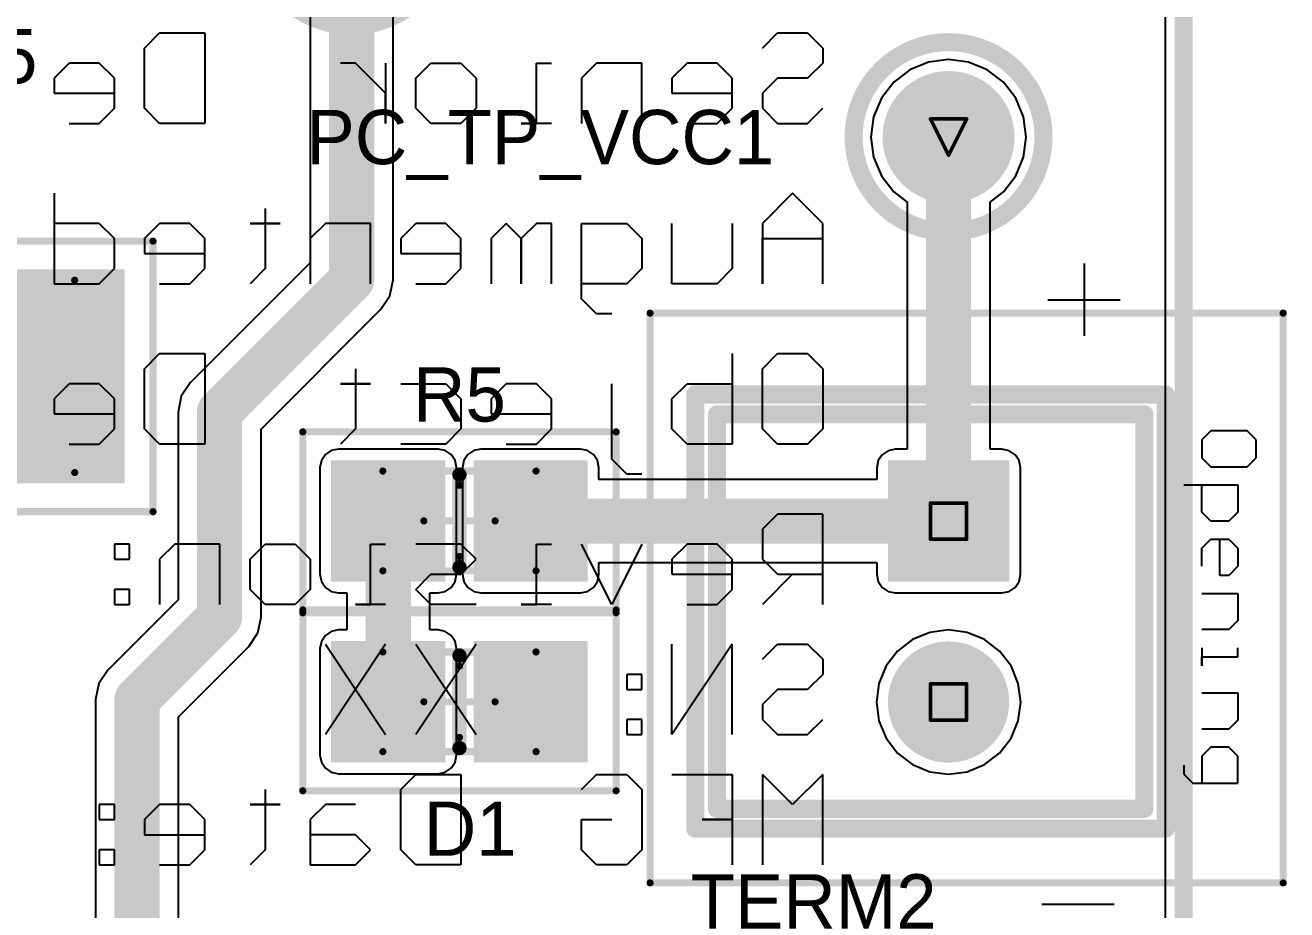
# Model space of a CAD drawing. Header units: millimetres. Extents: x 8 to 18.6, y 5.8 to 11.6.
# Drawn here: x 9.29 to 9.987, y 7.38 to 7.869 of the extents above; entities that cross this region are included whole.
import ezdxf

# ---------------------------------------------------------------- set-up
doc = ezdxf.new("R2010")
doc.units = ezdxf.units.MM
doc.header["$MEASUREMENT"] = 0
for name, color, linetype in [('BottomLayer', 5, 'Continuous'), ('BottomOverlay', 54, 'Continuous'), ('BottomSolder', 6, 'Continuous'), ('DrillDrawing', 1, 'Continuous'), ('Mechanical1', 6, 'Continuous'), ('Mechanical13', 56, 'Continuous'), ('Mechanical15', 56, 'Continuous'), ('Mechanical2', 216, 'Continuous'), ('Mechanical3', 76, 'Continuous'), ('Mechanical4', 56, 'Continuous'), ('MultiLayer', 9, 'Continuous'), ('PadHoleLayer', 156, 'Continuous'), ('TopLayer', 1, 'Continuous'), ('TopOverlay', 2, 'Continuous'), ('TopPaste', 8, 'Continuous'), ('TopSolder', 216, 'Continuous')]:
    doc.layers.add(name, color=color, linetype=linetype)

# ---------------------------------------------------------------- blocks, each defined once
blk = doc.blocks.new('PC_T____P_____VCC_30')
at = {"layer": 'BottomLayer', "const_width": 0.0325}
blk.add_lwpolyline([(-0.01625, 0, 1), (0.01625, 0, 1)], format="xyb", close=True, dxfattribs=at)
at = {"layer": 'BottomSolder', "const_width": 0.0365}
blk.add_lwpolyline([(-0.01825, 0, 1), (0.01825, 0, 1)], format="xyb", close=True, dxfattribs=at)
at = {"layer": 'MultiLayer', "const_width": 0.0325}
blk.add_lwpolyline([(-0.01625, 0, 1), (0.01625, 0, 1)], format="xyb", close=True, dxfattribs=at)
at = {"layer": 'PadHoleLayer', "const_width": 0.02}
blk.add_lwpolyline([(-0.01, 0, 1), (0.01, 0, 1)], format="xyb", close=True, dxfattribs=at)
at = {"layer": 'TopLayer', "const_width": 0.0325}
blk.add_lwpolyline([(-0.01625, 0, 1), (0.01625, 0, 1)], format="xyb", close=True, dxfattribs=at)
at = {"layer": 'TopOverlay'}
for points, const_width in [([(0.0525, 0, 1), (-0.0525, 0, 1)], 0.01), ([(-0.055, 0, 1), (-0.05, 0, 1)], 0.005), ([(0.05, 0, 1), (0.055, 0, 1)], 0.005)]:
    blk.add_lwpolyline(points, format="xyb", close=True, dxfattribs=dict(at, const_width=const_width))
at = {"layer": 'TopSolder', "const_width": 0.0365}
blk.add_lwpolyline([(-0.01825, 0, 1), (0.01825, 0, 1)], format="xyb", close=True, dxfattribs=at)
blk = doc.blocks.new('C1210_M_33')
at = {"layer": 'Mechanical13', "const_width": 0.00394}
for points in [[(0.06693, 0.05315), (-0.06693, 0.05315)], [(-0.06693, 0.05315), (-0.06693, -0.05315)], [(0.06693, 0.05315), (0.06693, -0.05315)], [(0.06693, -0.05315), (-0.06693, -0.05315)]]:
    blk.add_lwpolyline(points, dxfattribs=at)
at = {"layer": 'Mechanical13', "const_width": 0.00197}
for points in [[(-0.06791, 0.05315, 1), (-0.06594, 0.05315, 1)], [(-0.06791, 0.05315, 1), (-0.06594, 0.05315, 1)], [(0.06595, 0.05315, 1), (0.06791, 0.05315, 1)], [(0.06595, 0.05315, 1), (0.06791, 0.05315, 1)], [(-0.06791, -0.05315, 1), (-0.06594, -0.05315, 1)], [(-0.06791, -0.05315, 1), (-0.06594, -0.05315, 1)], [(0.06595, -0.05315, 1), (0.06791, -0.05315, 1)], [(0.06595, -0.05315, 1), (0.06791, -0.05315, 1)]]:
    blk.add_lwpolyline(points, format="xyb", close=True, dxfattribs=at)
at = {"layer": 'Mechanical15', "const_width": 0.00394}
for points in [[(0.11024, 0.0748), (-0.11024, 0.0748)], [(-0.11024, 0.0748), (-0.11024, -0.0748)], [(0.11024, 0.0748), (0.11024, -0.0748)], [(0, 0.01969), (0, -0.01969)], [(0.01969, 0), (-0.01969, 0)], [(0.11024, -0.0748), (-0.11024, -0.0748)]]:
    blk.add_lwpolyline(points, dxfattribs=at)
at = {"layer": 'Mechanical15', "const_width": 0.00197}
for points in [[(-0.11122, 0.0748, 1), (-0.10925, 0.0748, 1)], [(-0.11122, 0.0748, 1), (-0.10925, 0.0748, 1)], [(0.10925, 0.0748, 1), (0.11122, 0.0748, 1)], [(0.10925, 0.0748, 1), (0.11122, 0.0748, 1)], [(-0.00098, 0.01969, 1), (0.00098, 0.01969, 1)], [(-0.02067, 0, 1), (-0.0187, 0, 1)], [(0.0187, 0, 1), (0.02067, 0, 1)], [(-0.00098, -0.01969, 1), (0.00098, -0.01969, 1)], [(-0.11122, -0.0748, 1), (-0.10925, -0.0748, 1)], [(-0.11122, -0.0748, 1), (-0.10925, -0.0748, 1)], [(0.10925, -0.0748, 1), (0.11122, -0.0748, 1)], [(0.10925, -0.0748, 1), (0.11122, -0.0748, 1)]]:
    blk.add_lwpolyline(points, format="xyb", close=True, dxfattribs=at)
at = {"layer": 'TopLayer'}
for points in [[(-0.0315, -0.05512), (-0.0315, 0.05512), (-0.09055, -0.05512), (-0.09055, 0.05512)], [(0.09055, -0.05512), (0.09055, 0.05512), (0.0315, -0.05512), (0.0315, 0.05512)]]:
    blk.add_solid(points, dxfattribs=at)
at = {"layer": 'TopOverlay', "const_width": 0.00787}
for points in [[(0.01575, 0.05118), (-0.01575, 0.05118)], [(0.01575, -0.05118), (-0.01575, -0.05118)]]:
    blk.add_lwpolyline(points, dxfattribs=at)
at = {"layer": 'TopOverlay', "const_width": 0.00394}
for points in [[(-0.01772, 0.05118, 1), (-0.01378, 0.05118, 1)], [(0.01378, 0.05118, 1), (0.01772, 0.05118, 1)], [(-0.01772, -0.05118, 1), (-0.01378, -0.05118, 1)], [(0.01378, -0.05118, 1), (0.01772, -0.05118, 1)]]:
    blk.add_lwpolyline(points, format="xyb", close=True, dxfattribs=at)
at = {"layer": 'TopPaste'}
for points in [[(-0.0315, -0.05512), (-0.0315, 0.05512), (-0.09055, -0.05512), (-0.09055, 0.05512)], [(0.09055, -0.05512), (0.09055, 0.05512), (0.0315, -0.05512), (0.0315, 0.05512)]]:
    blk.add_solid(points, dxfattribs=at)
at = {"layer": 'TopSolder'}
for points in [[(-0.0275, -0.05912), (-0.0275, 0.05912), (-0.09455, -0.05912), (-0.09455, 0.05912)], [(0.09455, -0.05912), (0.09455, 0.05912), (0.0275, -0.05912), (0.0275, 0.05912)]]:
    blk.add_solid(points, dxfattribs=at)
blk = doc.blocks.new('6_0805_M_36')
at = {"layer": 'Mechanical13', "const_width": 0.00394}
for points in [[(-0.04232, -0.02756), (-0.04232, 0.02756)], [(-0.04232, 0.02756), (0.04232, 0.02756)], [(0.04232, -0.02756), (0.04232, 0.02756)], [(-0.04232, -0.02756), (0.04232, -0.02756)]]:
    blk.add_lwpolyline(points, dxfattribs=at)
at = {"layer": 'Mechanical13', "const_width": 0.00197}
for points in [[(-0.04331, 0.02756, 1), (-0.04134, 0.02756, 1)], [(-0.04331, 0.02756, 1), (-0.04134, 0.02756, 1)], [(0.04134, 0.02756, 1), (0.04331, 0.02756, 1)], [(0.04134, 0.02756, 1), (0.04331, 0.02756, 1)], [(-0.04331, -0.02756, 1), (-0.04134, -0.02756, 1)], [(-0.04331, -0.02756, 1), (-0.04134, -0.02756, 1)], [(0.04134, -0.02756, 1), (0.04331, -0.02756, 1)], [(0.04134, -0.02756, 1), (0.04331, -0.02756, 1)]]:
    blk.add_lwpolyline(points, format="xyb", close=True, dxfattribs=at)
at = {"layer": 'Mechanical15', "const_width": 0.00394}
for points in [[(-0.08661, -0.04921), (-0.08661, 0.04921)], [(-0.08661, 0.04921), (0.08661, 0.04921)], [(0.08661, -0.04921), (0.08661, 0.04921)], [(0, -0.01969), (0, 0.01969)], [(-0.01969, 0), (0.01969, 0)], [(-0.08661, -0.04921), (0.08661, -0.04921)]]:
    blk.add_lwpolyline(points, dxfattribs=at)
at = {"layer": 'Mechanical15', "const_width": 0.00197}
for points in [[(-0.0876, 0.04921, 1), (-0.08563, 0.04921, 1)], [(-0.0876, 0.04921, 1), (-0.08563, 0.04921, 1)], [(0.08563, 0.04921, 1), (0.0876, 0.04921, 1)], [(0.08563, 0.04921, 1), (0.0876, 0.04921, 1)], [(-0.00098, 0.01969, 1), (0.00098, 0.01969, 1)], [(-0.02067, 0, 1), (-0.0187, 0, 1)], [(0.0187, 0, 1), (0.02067, 0, 1)], [(-0.00098, -0.01969, 1), (0.00098, -0.01969, 1)], [(-0.0876, -0.04921, 1), (-0.08563, -0.04921, 1)], [(-0.0876, -0.04921, 1), (-0.08563, -0.04921, 1)], [(0.08563, -0.04921, 1), (0.0876, -0.04921, 1)], [(0.08563, -0.04921, 1), (0.0876, -0.04921, 1)]]:
    blk.add_lwpolyline(points, format="xyb", close=True, dxfattribs=at)
at = {"layer": 'TopLayer'}
for points in [[(-0.01181, -0.02953), (-0.01181, 0.02953), (-0.06693, -0.02953), (-0.06693, 0.02953)], [(0.06693, -0.02953), (0.06693, 0.02953), (0.01181, -0.02953), (0.01181, 0.02953)]]:
    blk.add_solid(points, dxfattribs=at)
at = {"layer": 'TopOverlay', "const_width": 0.00787}
blk.add_lwpolyline([(0, -0.02559), (0, 0.02559)], dxfattribs=at)
at = {"layer": 'TopOverlay', "const_width": 0.00394}
for points in [[(-0.00197, 0.02559, 1), (0.00197, 0.02559, 1)], [(-0.00197, -0.02559, 1), (0.00197, -0.02559, 1)]]:
    blk.add_lwpolyline(points, format="xyb", close=True, dxfattribs=at)
at = {"layer": 'TopPaste'}
for points in [[(-0.01181, -0.02953), (-0.01181, 0.02953), (-0.06693, -0.02953), (-0.06693, 0.02953)], [(0.06693, -0.02953), (0.06693, 0.02953), (0.01181, -0.02953), (0.01181, 0.02953)]]:
    blk.add_solid(points, dxfattribs=at)
at = {"layer": 'TopSolder'}
for points in [[(-0.00781, -0.03353), (-0.00781, 0.03353), (-0.07093, -0.03353), (-0.07093, 0.03353)], [(0.07093, -0.03353), (0.07093, 0.03353), (0.00781, -0.03353), (0.00781, 0.03353)]]:
    blk.add_solid(points, dxfattribs=at)
blk = doc.blocks.new('6_0805_M_48')
at = {"layer": 'Mechanical13', "const_width": 0.00394}
for points in [[(-0.04232, -0.02756), (-0.04232, 0.02756)], [(-0.04232, 0.02756), (0.04232, 0.02756)], [(0.04232, -0.02756), (0.04232, 0.02756)], [(-0.04232, -0.02756), (0.04232, -0.02756)]]:
    blk.add_lwpolyline(points, dxfattribs=at)
at = {"layer": 'Mechanical13', "const_width": 0.00197}
for points in [[(-0.04331, 0.02756, 1), (-0.04134, 0.02756, 1)], [(-0.04331, 0.02756, 1), (-0.04134, 0.02756, 1)], [(0.04134, 0.02756, 1), (0.04331, 0.02756, 1)], [(0.04134, 0.02756, 1), (0.04331, 0.02756, 1)], [(-0.04331, -0.02756, 1), (-0.04134, -0.02756, 1)], [(-0.04331, -0.02756, 1), (-0.04134, -0.02756, 1)], [(0.04134, -0.02756, 1), (0.04331, -0.02756, 1)], [(0.04134, -0.02756, 1), (0.04331, -0.02756, 1)]]:
    blk.add_lwpolyline(points, format="xyb", close=True, dxfattribs=at)
at = {"layer": 'Mechanical15', "const_width": 0.00394}
for points in [[(-0.08661, -0.04921), (-0.08661, 0.04921)], [(-0.08661, 0.04921), (0.08661, 0.04921)], [(0.08661, -0.04921), (0.08661, 0.04921)], [(0, -0.01969), (0, 0.01969)], [(-0.01969, 0), (0.01969, 0)], [(-0.08661, -0.04921), (0.08661, -0.04921)]]:
    blk.add_lwpolyline(points, dxfattribs=at)
at = {"layer": 'Mechanical15', "const_width": 0.00197}
for points in [[(-0.0876, 0.04921, 1), (-0.08563, 0.04921, 1)], [(-0.0876, 0.04921, 1), (-0.08563, 0.04921, 1)], [(0.08563, 0.04921, 1), (0.0876, 0.04921, 1)], [(0.08563, 0.04921, 1), (0.0876, 0.04921, 1)], [(-0.00098, 0.01969, 1), (0.00098, 0.01969, 1)], [(-0.02067, 0, 1), (-0.0187, 0, 1)], [(0.0187, 0, 1), (0.02067, 0, 1)], [(-0.00098, -0.01969, 1), (0.00098, -0.01969, 1)], [(-0.0876, -0.04921, 1), (-0.08563, -0.04921, 1)], [(-0.0876, -0.04921, 1), (-0.08563, -0.04921, 1)], [(0.08563, -0.04921, 1), (0.0876, -0.04921, 1)], [(0.08563, -0.04921, 1), (0.0876, -0.04921, 1)]]:
    blk.add_lwpolyline(points, format="xyb", close=True, dxfattribs=at)
at = {"layer": 'TopLayer'}
for points in [[(-0.01181, -0.02953), (-0.01181, 0.02953), (-0.06693, -0.02953), (-0.06693, 0.02953)], [(0.06693, -0.02953), (0.06693, 0.02953), (0.01181, -0.02953), (0.01181, 0.02953)]]:
    blk.add_solid(points, dxfattribs=at)
at = {"layer": 'TopOverlay', "const_width": 0.00787}
blk.add_lwpolyline([(0, -0.02559), (0, 0.02559)], dxfattribs=at)
at = {"layer": 'TopOverlay', "const_width": 0.00394}
for points in [[(-0.00197, 0.02559, 1), (0.00197, 0.02559, 1)], [(-0.00197, -0.02559, 1), (0.00197, -0.02559, 1)]]:
    blk.add_lwpolyline(points, format="xyb", close=True, dxfattribs=at)
at = {"layer": 'TopPaste'}
for points in [[(-0.01181, -0.02953), (-0.01181, 0.02953), (-0.06693, -0.02953), (-0.06693, 0.02953)], [(0.06693, -0.02953), (0.06693, 0.02953), (0.01181, -0.02953), (0.01181, 0.02953)]]:
    blk.add_solid(points, dxfattribs=at)
at = {"layer": 'TopSolder'}
for points in [[(-0.00781, -0.03353), (-0.00781, 0.03353), (-0.07093, -0.03353), (-0.07093, 0.03353)], [(0.07093, -0.03353), (0.07093, 0.03353), (0.00781, -0.03353), (0.00781, 0.03353)]]:
    blk.add_solid(points, dxfattribs=at)
blk = doc.blocks.new('282834_2_50')
at = {"layer": 'BottomLayer', "const_width": 0.02953}
blk.add_lwpolyline([(0.08524, 0, 1), (0.11476, 0, 1)], format="xyb", close=True, dxfattribs=at)
at = {"layer": 'BottomLayer'}
blk.add_solid([(-0.02953, -0.02953), (0.02953, -0.02953), (-0.02953, 0.02953), (0.02953, 0.02953)], dxfattribs=at)
at = {"layer": 'BottomSolder', "const_width": 0.03353}
blk.add_lwpolyline([(0.08324, 0, 1), (0.11676, 0, 1)], format="xyb", close=True, dxfattribs=at)
at = {"layer": 'BottomSolder'}
blk.add_solid([(-0.03353, -0.03353), (0.03353, -0.03353), (-0.03353, 0.03353), (0.03353, 0.03353)], dxfattribs=at)
at = {"layer": 'Mechanical1', "const_width": 0.01}
for points in [[(-0.05906, -0.12795), (-0.05906, 0.10827)], [(0.15906, 0.10827), (-0.05906, 0.10827)], [(0.15906, -0.12795), (0.15906, 0.10827)], [(0.15906, -0.12795), (-0.05906, -0.12795)]]:
    blk.add_lwpolyline(points, dxfattribs=at)
at = {"layer": 'Mechanical1', "const_width": 0.005}
for points in [[(-0.06156, 0.10827, 1), (-0.05656, 0.10827, 1)], [(-0.06156, 0.10827, 1), (-0.05656, 0.10827, 1)], [(0.15656, 0.10827, 1), (0.16156, 0.10827, 1)], [(0.15656, 0.10827, 1), (0.16156, 0.10827, 1)], [(-0.06156, -0.12795, 1), (-0.05656, -0.12795, 1)], [(-0.06156, -0.12795, 1), (-0.05656, -0.12795, 1)], [(0.15656, -0.12795, 1), (0.16156, -0.12795, 1)], [(0.15656, -0.12795, 1), (0.16156, -0.12795, 1)]]:
    blk.add_lwpolyline(points, format="xyb", close=True, dxfattribs=at)
at = {"layer": 'Mechanical2'}
for p, q in [((-0.045, 0.16999), (-0.05, 0.16499)), ((-0.035, 0.16999), (-0.045, 0.16999)), ((-0.03001, 0.16499), (-0.035, 0.16999)), ((-0.05, 0.16499), (-0.05, 0.145)), ((-0.03001, 0.145), (-0.03001, 0.16499)), ((-0.02001, 0.13), (-0.02001, 0.15999)), ((-0.02001, 0.15999), (-0.00501, 0.15999)), ((-0.00501, 0.15999), (-0.00002, 0.155)), ((-0.00002, 0.155), (-0.00002, 0.145)), ((0.00998, 0.155), (0.01498, 0.15999)), ((0.00998, 0.145), (0.00998, 0.155)), ((0.01498, 0.15999), (0.02498, 0.15999)), ((0.02498, 0.15999), (0.02997, 0.155)), ((0.02997, 0.155), (0.02997, 0.15)), ((0.03997, 0.14), (0.03997, 0.15999)), ((0.03997, 0.15999), (0.05497, 0.15999)), ((0.05497, 0.15999), (0.05996, 0.155)), ((0.05996, 0.155), (0.05996, 0.14)), ((0.07496, 0.15999), (0.06996, 0.15999)), ((0.07496, 0.14), (0.07496, 0.15999)), ((0.09495, 0.14), (0.09495, 0.15999)), ((0.09495, 0.15999), (0.10995, 0.15999)), ((0.10995, 0.15999), (0.11495, 0.155)), ((0.11495, 0.155), (0.11495, 0.14)), ((0.12994, 0.15999), (0.12494, 0.155)), ((0.12494, 0.155), (0.12494, 0.145)), ((0.14494, 0.15999), (0.12994, 0.15999)), ((0.14494, 0.135), (0.14494, 0.15999)), ((0.02997, 0.15), (0.00998, 0.15)), ((-0.05, 0.145), (-0.045, 0.14)), ((-0.045, 0.14), (-0.035, 0.14)), ((-0.035, 0.14), (-0.03001, 0.145)), ((-0.00501, 0.14), (-0.02001, 0.14)), ((-0.00002, 0.145), (-0.00501, 0.14)), ((0.01498, 0.14), (0.00998, 0.145)), ((0.02498, 0.14), (0.01498, 0.14)), ((0.06996, 0.14), (0.07996, 0.14)), ((0.07996, 0.14), (0.07496, 0.14)), ((0.12494, 0.145), (0.12994, 0.14)), ((0.12994, 0.14), (0.14494, 0.14)), ((0.13994, 0.13), (0.14494, 0.135)), ((0.13494, 0.13), (0.13994, 0.13))]:
    blk.add_line(p, q, dxfattribs=at)
at = {"layer": 'Mechanical3', "const_width": 0.00394}
for points in [[(0.2, 0.185), (-0.115, 0.185)], [(-0.115, -0.165), (-0.115, 0.185)], [(0.2, -0.165), (0.2, 0.185)], [(0.2, -0.165), (-0.115, -0.165)]]:
    blk.add_lwpolyline(points, dxfattribs=at)
at = {"layer": 'Mechanical3', "const_width": 0.00197}
for points in [[(-0.11598, 0.185, 1), (-0.11402, 0.185, 1)], [(-0.11598, 0.185, 1), (-0.11402, 0.185, 1)], [(0.19902, 0.185, 1), (0.20098, 0.185, 1)], [(0.19902, 0.185, 1), (0.20098, 0.185, 1)], [(-0.11598, -0.165, 1), (-0.11402, -0.165, 1)], [(-0.11598, -0.165, 1), (-0.11402, -0.165, 1)], [(0.19902, -0.165, 1), (0.20098, -0.165, 1)], [(0.19902, -0.165, 1), (0.20098, -0.165, 1)]]:
    blk.add_lwpolyline(points, format="xyb", close=True, dxfattribs=at)
at = {"layer": 'MultiLayer', "const_width": 0.02953}
blk.add_lwpolyline([(0.08524, 0, 1), (0.11476, 0, 1)], format="xyb", close=True, dxfattribs=at)
at = {"layer": 'MultiLayer'}
blk.add_solid([(-0.02953, -0.02953), (0.02953, -0.02953), (-0.02953, 0.02953), (0.02953, 0.02953)], dxfattribs=at)
at = {"layer": 'PadHoleLayer', "const_width": 0.02264}
for points in [[(-0.01132, 0, 1), (0.01132, 0, 1)], [(0.08868, 0, 1), (0.11132, 0, 1)]]:
    blk.add_lwpolyline(points, format="xyb", close=True, dxfattribs=at)
at = {"layer": 'TopLayer', "const_width": 0.02953}
blk.add_lwpolyline([(0.08524, 0, 1), (0.11476, 0, 1)], format="xyb", close=True, dxfattribs=at)
at = {"layer": 'TopLayer'}
blk.add_solid([(-0.02953, -0.02953), (0.02953, -0.02953), (-0.02953, 0.02953), (0.02953, 0.02953)], dxfattribs=at)
at = {"layer": 'TopOverlay', "const_width": 0.01}
for points in [[(-0.07, -0.14), (-0.07, 0.12)], [(0.17, 0.12), (-0.07, 0.12)], [(0.17, -0.14), (0.17, 0.12)], [(0.17, -0.14), (-0.07, -0.14)]]:
    blk.add_lwpolyline(points, dxfattribs=at)
at = {"layer": 'TopOverlay'}
for points, const_width in [([(-0.0725, 0.12, 1), (-0.0675, 0.12, 1)], 0.005), ([(-0.0725, 0.12, 1), (-0.0675, 0.12, 1)], 0.005), ([(0.1675, 0.12, 1), (0.1725, 0.12, 1)], 0.005), ([(0.1675, 0.12, 1), (0.1725, 0.12, 1)], 0.005), ([(-0.085, 0, 1), (-0.095, 0, 1)], 0.01), ([(-0.0975, 0, 1), (-0.0925, 0, 1)], 0.005), ([(-0.0875, 0, 1), (-0.0825, 0, 1)], 0.005), ([(-0.0725, -0.14, 1), (-0.0675, -0.14, 1)], 0.005), ([(-0.0725, -0.14, 1), (-0.0675, -0.14, 1)], 0.005), ([(0.1675, -0.14, 1), (0.1725, -0.14, 1)], 0.005), ([(0.1675, -0.14, 1), (0.1725, -0.14, 1)], 0.005)]:
    blk.add_lwpolyline(points, format="xyb", close=True, dxfattribs=dict(at, const_width=const_width))
at = {"layer": 'TopSolder', "const_width": 0.03353}
blk.add_lwpolyline([(0.08324, 0, 1), (0.11676, 0, 1)], format="xyb", close=True, dxfattribs=at)
at = {"layer": 'TopSolder'}
blk.add_solid([(-0.03353, -0.03353), (0.03353, -0.03353), (-0.03353, 0.03353), (0.03353, 0.03353)], dxfattribs=at)
blk = doc.blocks.new('T___P_____52')
at = {"layer": 'TopLayer', "const_width": 0.0375}
blk.add_lwpolyline([(-0.01875, 0, 1), (0.01875, 0, 1)], format="xyb", close=True, dxfattribs=at)
at = {"layer": 'TopOverlay'}
for points, const_width in [([(0.05315, 0, 1), (-0.05315, 0, 1)], 0.01), ([(-0.05565, 0, 1), (-0.05065, 0, 1)], 0.005), ([(0.05065, 0, 1), (0.05565, 0, 1)], 0.005)]:
    blk.add_lwpolyline(points, format="xyb", close=True, dxfattribs=dict(at, const_width=const_width))
at = {"layer": 'TopPaste', "const_width": 0.0375}
blk.add_lwpolyline([(-0.01875, 0, 1), (0.01875, 0, 1)], format="xyb", close=True, dxfattribs=at)
at = {"layer": 'TopSolder', "const_width": 0.0475}
blk.add_lwpolyline([(-0.02375, 0, 1), (0.02375, 0, 1)], format="xyb", close=True, dxfattribs=at)

msp = doc.modelspace()

# ---------------------------------------------------------------- linework, layer by layer
at = {"layer": 'BottomLayer'}
for p, q in [((9.9198, 8.3348), (9.9198, 6.8552)), ((9.78968, 7.53351), (9.78007, 7.52953)), ((9.8, 7.53487), (9.78968, 7.53351)), ((9.81032, 7.53351), (9.8, 7.53487)), ((9.81993, 7.52953), (9.81032, 7.53351)), ((9.78007, 7.52953), (9.77181, 7.52319)), ((9.82819, 7.52319), (9.81993, 7.52953)), ((9.77181, 7.52319), (9.76547, 7.51493)), ((9.83453, 7.51493), (9.82819, 7.52319)), ((9.76547, 7.51493), (9.76149, 7.50532)), ((9.83851, 7.50532), (9.83453, 7.51493)), ((9.76149, 7.50532), (9.76013, 7.495)), ((9.83987, 7.495), (9.83851, 7.50532)), ((9.76013, 7.495), (9.76149, 7.48468)), ((9.83851, 7.48468), (9.83987, 7.495)), ((9.76149, 7.48468), (9.76547, 7.47507)), ((9.83453, 7.47507), (9.83851, 7.48468)), ((9.76547, 7.47507), (9.77181, 7.46681)), ((9.82819, 7.46681), (9.83453, 7.47507)), ((9.77181, 7.46681), (9.78007, 7.46047)), ((9.81993, 7.46047), (9.82819, 7.46681)), ((9.78007, 7.46047), (9.78968, 7.45649)), ((9.78968, 7.45649), (9.8, 7.45513)), ((9.8, 7.45513), (9.81032, 7.45649)), ((9.81032, 7.45649), (9.81993, 7.46047))]:
    msp.add_line(p, q, dxfattribs=at)
at = {"layer": 'BottomOverlay'}
for p, q in [((9.35554, 7.85654), (9.36387, 7.86487)), ((9.36387, 7.86487), (9.38886, 7.86487)), ((9.38886, 7.86487), (9.38886, 7.81489)), ((9.6971, 7.85654), (9.70543, 7.86487)), ((9.70543, 7.86487), (9.72209, 7.86487)), ((9.72209, 7.86487), (9.73042, 7.85654)), ((9.35554, 7.82322), (9.35554, 7.85654)), ((9.73042, 7.85654), (9.73042, 7.84821)), ((9.31389, 7.84821), (9.30556, 7.83988)), ((9.33055, 7.84821), (9.31389, 7.84821)), ((9.33888, 7.83988), (9.33055, 7.84821)), ((9.47217, 7.84821), (9.46384, 7.84821)), ((9.4805, 7.83988), (9.47217, 7.84821)), ((9.48883, 7.84821), (9.48883, 7.81489)), ((9.50549, 7.83988), (9.51382, 7.84821)), ((9.51382, 7.84821), (9.53048, 7.84821)), ((9.53048, 7.84821), (9.53882, 7.83988)), ((9.57214, 7.81489), (9.57214, 7.84821)), ((9.57214, 7.84821), (9.58047, 7.84821)), ((9.60546, 7.84821), (9.59713, 7.83988)), ((9.63045, 7.84821), (9.60546, 7.84821)), ((9.63045, 7.81489), (9.63045, 7.84821)), ((9.65544, 7.84821), (9.64711, 7.83988)), ((9.67211, 7.84821), (9.65544, 7.84821)), ((9.68044, 7.83988), (9.67211, 7.84821)), ((9.73042, 7.84821), (9.72209, 7.83988)), ((9.30556, 7.83988), (9.30556, 7.83155)), ((9.33888, 7.82322), (9.33888, 7.83988)), ((9.48883, 7.83155), (9.4805, 7.83988)), ((9.50549, 7.82322), (9.50549, 7.83988)), ((9.53882, 7.83988), (9.53882, 7.82322)), ((9.59713, 7.83988), (9.59713, 7.81489)), ((9.64711, 7.83988), (9.64711, 7.83155)), ((9.68044, 7.82322), (9.68044, 7.83988)), ((9.70543, 7.83988), (9.6971, 7.83155)), ((9.72209, 7.83988), (9.70543, 7.83988)), ((9.30556, 7.83155), (9.33888, 7.83155)), ((9.48883, 7.81489), (9.48883, 7.83155)), ((9.64711, 7.83155), (9.68044, 7.83155)), ((9.6971, 7.83155), (9.6971, 7.82322)), ((9.33055, 7.81489), (9.33888, 7.82322)), ((9.36387, 7.81489), (9.35554, 7.82322)), ((9.51382, 7.81489), (9.50549, 7.82322)), ((9.53882, 7.82322), (9.53048, 7.81489)), ((9.67211, 7.81489), (9.68044, 7.82322)), ((9.6971, 7.82322), (9.70543, 7.81489)), ((9.72209, 7.81489), (9.73042, 7.82322)), ((9.31389, 7.81489), (9.33055, 7.81489)), ((9.38886, 7.81489), (9.36387, 7.81489)), ((9.53048, 7.81489), (9.51382, 7.81489)), ((9.58047, 7.81489), (9.56381, 7.81489)), ((9.56381, 7.81489), (9.57214, 7.81489)), ((9.65544, 7.81489), (9.67211, 7.81489)), ((9.70543, 7.81489), (9.72209, 7.81489)), ((9.30556, 7.77623), (9.30556, 7.72624)), ((9.71376, 7.77623), (9.6971, 7.75957)), ((9.73042, 7.75957), (9.71376, 7.77623)), ((9.42219, 7.7679), (9.42219, 7.75957)), ((9.33055, 7.75957), (9.30556, 7.75957)), ((9.33888, 7.75124), (9.33055, 7.75957)), ((9.36387, 7.75957), (9.35554, 7.75124)), ((9.38053, 7.75957), (9.36387, 7.75957)), ((9.38886, 7.75124), (9.38053, 7.75957)), ((9.43052, 7.75957), (9.41386, 7.75957)), ((9.41386, 7.75957), (9.42219, 7.75957)), ((9.42219, 7.75957), (9.43052, 7.75957)), ((9.42219, 7.75957), (9.42219, 7.73458)), ((9.45551, 7.75957), (9.44718, 7.75124)), ((9.4805, 7.75957), (9.45551, 7.75957)), ((9.4805, 7.72624), (9.4805, 7.75957)), ((9.50549, 7.75957), (9.49716, 7.75124)), ((9.52215, 7.75957), (9.50549, 7.75957)), ((9.53048, 7.75124), (9.52215, 7.75957)), ((9.55548, 7.75957), (9.54715, 7.75124)), ((9.56381, 7.75124), (9.55548, 7.75957)), ((9.57214, 7.75957), (9.56381, 7.75124)), ((9.58047, 7.75957), (9.57214, 7.75957)), ((9.58047, 7.72624), (9.58047, 7.75957)), ((9.59713, 7.71791), (9.59713, 7.75957)), ((9.59713, 7.75957), (9.62212, 7.75957)), ((9.62212, 7.75957), (9.63045, 7.75124)), ((9.64711, 7.72624), (9.64711, 7.75957)), ((9.68044, 7.75957), (9.68044, 7.73458)), ((9.6971, 7.75957), (9.6971, 7.72624)), ((9.73042, 7.72624), (9.73042, 7.75957)), ((9.33888, 7.73458), (9.33888, 7.75124)), ((9.35554, 7.75124), (9.35554, 7.74291)), ((9.38886, 7.73458), (9.38886, 7.75124)), ((9.44718, 7.75124), (9.44718, 7.72624)), ((9.49716, 7.75124), (9.49716, 7.74291)), ((9.53048, 7.73458), (9.53048, 7.75124)), ((9.54715, 7.75124), (9.54715, 7.72624)), ((9.56381, 7.75124), (9.56381, 7.72624)), ((9.56381, 7.72624), (9.56381, 7.75124)), ((9.63045, 7.75124), (9.63045, 7.73458)), ((9.6971, 7.72624), (9.6971, 7.75124)), ((9.6971, 7.75124), (9.73042, 7.75124)), ((9.35554, 7.74291), (9.38886, 7.74291)), ((9.49716, 7.74291), (9.53048, 7.74291)), ((9.33055, 7.72624), (9.33888, 7.73458)), ((9.38053, 7.72624), (9.38886, 7.73458)), ((9.42219, 7.73458), (9.41386, 7.72624)), ((9.52215, 7.72624), (9.53048, 7.73458)), ((9.63045, 7.73458), (9.62212, 7.72624)), ((9.68044, 7.73458), (9.67211, 7.72624)), ((9.30556, 7.72624), (9.33055, 7.72624)), ((9.36387, 7.72624), (9.38053, 7.72624)), ((9.50549, 7.72624), (9.52215, 7.72624)), ((9.62212, 7.72624), (9.59713, 7.72624)), ((9.67211, 7.72624), (9.64711, 7.72624)), ((9.60546, 7.70958), (9.59713, 7.71791)), ((9.61379, 7.70958), (9.60546, 7.70958)), ((9.35554, 7.67926), (9.36387, 7.68759)), ((9.36387, 7.68759), (9.38886, 7.68759)), ((9.38886, 7.68759), (9.38886, 7.6376)), ((9.68044, 7.68759), (9.68044, 7.6376)), ((9.6971, 7.67926), (9.70543, 7.68759)), ((9.70543, 7.68759), (9.72209, 7.68759)), ((9.72209, 7.68759), (9.73042, 7.67926)), ((9.35554, 7.64593), (9.35554, 7.67926)), ((9.47217, 7.67926), (9.47217, 7.67093)), ((9.6971, 7.64593), (9.6971, 7.67926)), ((9.73042, 7.67926), (9.73042, 7.64593)), ((9.31389, 7.67093), (9.30556, 7.66259)), ((9.33055, 7.67093), (9.31389, 7.67093)), ((9.33888, 7.66259), (9.33055, 7.67093)), ((9.4805, 7.67093), (9.46384, 7.67093)), ((9.46384, 7.67093), (9.47217, 7.67093)), ((9.47217, 7.67093), (9.4805, 7.67093)), ((9.47217, 7.67093), (9.47217, 7.64593)), ((9.49716, 7.67093), (9.52215, 7.67093)), ((9.52215, 7.67093), (9.53048, 7.66259)), ((9.55548, 7.67093), (9.54715, 7.66259)), ((9.57214, 7.67093), (9.55548, 7.67093)), ((9.58047, 7.66259), (9.57214, 7.67093)), ((9.61379, 7.62927), (9.61379, 7.67093)), ((9.64711, 7.66259), (9.65544, 7.67093)), ((9.65544, 7.67093), (9.68044, 7.67093)), ((9.30556, 7.66259), (9.30556, 7.65426)), ((9.33888, 7.64593), (9.33888, 7.66259)), ((9.53048, 7.66259), (9.53048, 7.64593)), ((9.54715, 7.66259), (9.54715, 7.65426)), ((9.58047, 7.64593), (9.58047, 7.66259)), ((9.64711, 7.65426), (9.64711, 7.66259)), ((9.30556, 7.65426), (9.33888, 7.65426)), ((9.54715, 7.65426), (9.58047, 7.65426)), ((9.64711, 7.64593), (9.64711, 7.65426)), ((9.33055, 7.6376), (9.33888, 7.64593)), ((9.36387, 7.6376), (9.35554, 7.64593)), ((9.47217, 7.64593), (9.46384, 7.6376)), ((9.53048, 7.64593), (9.52215, 7.6376)), ((9.57214, 7.6376), (9.58047, 7.64593)), ((9.65544, 7.6376), (9.64711, 7.64593)), ((9.70543, 7.6376), (9.6971, 7.64593)), ((9.73042, 7.64593), (9.72209, 7.6376)), ((9.31389, 7.6376), (9.33055, 7.6376)), ((9.38886, 7.6376), (9.36387, 7.6376)), ((9.52215, 7.6376), (9.49716, 7.6376)), ((9.55548, 7.6376), (9.57214, 7.6376)), ((9.68044, 7.6376), (9.65544, 7.6376)), ((9.72209, 7.6376), (9.70543, 7.6376)), ((9.62212, 7.62094), (9.61379, 7.62927)), ((9.63045, 7.62094), (9.62212, 7.62094)), ((9.70543, 7.59894), (9.6971, 7.59061)), ((9.73042, 7.59894), (9.70543, 7.59894)), ((9.73042, 7.54896), (9.73042, 7.59894)), ((9.6971, 7.59061), (9.6971, 7.57395)), ((9.34721, 7.58228), (9.33888, 7.58228)), ((9.33888, 7.58228), (9.33888, 7.57395)), ((9.34721, 7.57395), (9.34721, 7.58228)), ((9.3722, 7.58228), (9.36387, 7.57395)), ((9.39719, 7.58228), (9.3722, 7.58228)), ((9.39719, 7.54896), (9.39719, 7.58228)), ((9.41386, 7.57395), (9.42219, 7.58228)), ((9.42219, 7.58228), (9.43885, 7.58228)), ((9.43885, 7.58228), (9.44718, 7.57395)), ((9.4805, 7.54896), (9.4805, 7.58228)), ((9.4805, 7.58228), (9.48883, 7.58228)), ((9.53048, 7.58228), (9.50549, 7.58228)), ((9.53882, 7.57395), (9.53048, 7.58228)), ((9.57214, 7.54896), (9.57214, 7.58228)), ((9.57214, 7.58228), (9.58047, 7.58228)), ((9.61379, 7.54896), (9.59713, 7.58228)), ((9.63045, 7.58228), (9.61379, 7.54896)), ((9.65544, 7.58228), (9.64711, 7.57395)), ((9.67211, 7.58228), (9.65544, 7.58228)), ((9.68044, 7.57395), (9.67211, 7.58228)), ((9.33888, 7.57395), (9.34721, 7.57395)), ((9.36387, 7.57395), (9.36387, 7.54896)), ((9.41386, 7.55729), (9.41386, 7.57395)), ((9.44718, 7.57395), (9.44718, 7.55729)), ((9.53048, 7.56562), (9.53882, 7.57395)), ((9.64711, 7.57395), (9.64711, 7.56562)), ((9.68044, 7.55729), (9.68044, 7.57395)), ((9.6971, 7.57395), (9.70543, 7.56562)), ((9.50549, 7.55729), (9.51382, 7.56562)), ((9.51382, 7.56562), (9.53048, 7.56562)), ((9.64711, 7.56562), (9.68044, 7.56562)), ((9.71376, 7.56562), (9.6971, 7.54896)), ((9.70543, 7.56562), (9.73042, 7.56562)), ((9.34721, 7.55729), (9.33888, 7.55729)), ((9.33888, 7.55729), (9.33888, 7.54896)), ((9.34721, 7.54896), (9.34721, 7.55729)), ((9.42219, 7.54896), (9.41386, 7.55729)), ((9.44718, 7.55729), (9.43885, 7.54896)), ((9.51382, 7.54896), (9.50549, 7.55729)), ((9.67211, 7.54896), (9.68044, 7.55729)), ((9.33888, 7.54896), (9.34721, 7.54896)), ((9.43885, 7.54896), (9.42219, 7.54896)), ((9.48883, 7.54896), (9.47217, 7.54896)), ((9.47217, 7.54896), (9.4805, 7.54896)), ((9.53882, 7.54896), (9.51382, 7.54896)), ((9.58047, 7.54896), (9.56381, 7.54896)), ((9.56381, 7.54896), (9.57214, 7.54896)), ((9.65544, 7.54896), (9.67211, 7.54896)), ((9.48883, 7.52696), (9.45551, 7.47698)), ((9.45551, 7.52696), (9.48883, 7.47698)), ((9.53882, 7.52696), (9.50549, 7.47698)), ((9.50549, 7.52696), (9.53882, 7.47698)), ((9.68044, 7.52696), (9.64711, 7.47698)), ((9.64711, 7.47698), (9.64711, 7.52696)), ((9.68044, 7.47698), (9.68044, 7.52696)), ((9.6971, 7.51863), (9.70543, 7.52696)), ((9.70543, 7.52696), (9.72209, 7.52696)), ((9.72209, 7.52696), (9.73042, 7.51863)), ((9.73042, 7.51863), (9.73042, 7.5103)), ((9.63045, 7.5103), (9.62212, 7.5103)), ((9.62212, 7.5103), (9.62212, 7.50197)), ((9.63045, 7.50197), (9.63045, 7.5103)), ((9.73042, 7.5103), (9.72209, 7.50197)), ((9.62212, 7.50197), (9.63045, 7.50197)), ((9.70543, 7.50197), (9.6971, 7.49364)), ((9.72209, 7.50197), (9.70543, 7.50197)), ((9.6971, 7.49364), (9.6971, 7.48531)), ((9.63045, 7.48531), (9.62212, 7.48531)), ((9.62212, 7.48531), (9.62212, 7.47698)), ((9.63045, 7.47698), (9.63045, 7.48531)), ((9.6971, 7.48531), (9.70543, 7.47698)), ((9.72209, 7.47698), (9.73042, 7.48531)), ((9.62212, 7.47698), (9.63045, 7.47698)), ((9.70543, 7.47698), (9.72209, 7.47698)), ((9.49716, 7.44665), (9.50549, 7.45498)), ((9.50549, 7.45498), (9.53048, 7.45498)), ((9.53048, 7.45498), (9.53048, 7.405)), ((9.59713, 7.44665), (9.60546, 7.45498)), ((9.60546, 7.45498), (9.62212, 7.45498)), ((9.62212, 7.45498), (9.63045, 7.44665)), ((9.64711, 7.45498), (9.68044, 7.45498)), ((9.68044, 7.45498), (9.68044, 7.42999)), ((9.71376, 7.43832), (9.6971, 7.45498)), ((9.6971, 7.45498), (9.6971, 7.405)), ((9.73042, 7.45498), (9.71376, 7.43832)), ((9.73042, 7.405), (9.73042, 7.45498)), ((9.42219, 7.44665), (9.42219, 7.43832)), ((9.49716, 7.41333), (9.49716, 7.44665)), ((9.63045, 7.44665), (9.63045, 7.41333)), ((9.33888, 7.43832), (9.33055, 7.43832)), ((9.33055, 7.43832), (9.33055, 7.42999)), ((9.33888, 7.42999), (9.33888, 7.43832)), ((9.36387, 7.43832), (9.35554, 7.42999)), ((9.38053, 7.43832), (9.36387, 7.43832)), ((9.38886, 7.42999), (9.38053, 7.43832)), ((9.43052, 7.43832), (9.41386, 7.43832)), ((9.41386, 7.43832), (9.42219, 7.43832)), ((9.42219, 7.43832), (9.43052, 7.43832)), ((9.42219, 7.43832), (9.42219, 7.41333)), ((9.45551, 7.43832), (9.44718, 7.42999)), ((9.47217, 7.43832), (9.45551, 7.43832)), ((9.33055, 7.42999), (9.33888, 7.42999)), ((9.35554, 7.42999), (9.35554, 7.42166)), ((9.38886, 7.41333), (9.38886, 7.42999)), ((9.44718, 7.42999), (9.44718, 7.405)), ((9.59713, 7.41333), (9.59713, 7.42999)), ((9.59713, 7.42999), (9.61379, 7.42999)), ((9.68044, 7.42999), (9.66377, 7.42999)), ((9.66377, 7.42999), (9.68044, 7.42999)), ((9.68044, 7.42999), (9.68044, 7.405)), ((9.35554, 7.42166), (9.38886, 7.42166)), ((9.47217, 7.42166), (9.44718, 7.42166)), ((9.4805, 7.41333), (9.47217, 7.42166)), ((9.33888, 7.41333), (9.33055, 7.41333)), ((9.33055, 7.41333), (9.33055, 7.405)), ((9.33888, 7.405), (9.33888, 7.41333)), ((9.38053, 7.405), (9.38886, 7.41333)), ((9.42219, 7.41333), (9.41386, 7.405)), ((9.47217, 7.405), (9.4805, 7.41333)), ((9.50549, 7.405), (9.49716, 7.41333)), ((9.60546, 7.405), (9.59713, 7.41333)), ((9.63045, 7.41333), (9.62212, 7.405)), ((9.33055, 7.405), (9.33888, 7.405)), ((9.36387, 7.405), (9.38053, 7.405)), ((9.44718, 7.405), (9.47217, 7.405)), ((9.53048, 7.405), (9.50549, 7.405)), ((9.62212, 7.405), (9.60546, 7.405))]:
    msp.add_line(p, q, dxfattribs=at)
at = {"layer": 'DrillDrawing', "const_width": 0.002}
for points in [[(9.79, 7.81732), (9.81, 7.81732)], [(9.79, 7.81732), (9.8, 7.79732)], [(9.8, 7.79732), (9.81, 7.81732)], [(9.79, 7.605), (9.81, 7.605)], [(9.79, 7.585), (9.79, 7.605)], [(9.81, 7.585), (9.81, 7.605)], [(9.79, 7.585), (9.81, 7.585)], [(9.79, 7.505), (9.81, 7.505)], [(9.79, 7.485), (9.79, 7.505)], [(9.81, 7.485), (9.81, 7.505)], [(9.79, 7.485), (9.81, 7.485)]]:
    msp.add_lwpolyline(points, dxfattribs=at)
at = {"layer": 'DrillDrawing', "const_width": 0.001}
for points in [[(9.7895, 7.81732, 1), (9.7905, 7.81732, 1)], [(9.7895, 7.81732, 1), (9.7905, 7.81732, 1)], [(9.8095, 7.81732, 1), (9.8105, 7.81732, 1)], [(9.8095, 7.81732, 1), (9.8105, 7.81732, 1)], [(9.7995, 7.79732, 1), (9.8005, 7.79732, 1)], [(9.7995, 7.79732, 1), (9.8005, 7.79732, 1)], [(9.7895, 7.605, 1), (9.7905, 7.605, 1)], [(9.7895, 7.605, 1), (9.7905, 7.605, 1)], [(9.8095, 7.605, 1), (9.8105, 7.605, 1)], [(9.8095, 7.605, 1), (9.8105, 7.605, 1)], [(9.7895, 7.585, 1), (9.7905, 7.585, 1)], [(9.7895, 7.585, 1), (9.7905, 7.585, 1)], [(9.8095, 7.585, 1), (9.8105, 7.585, 1)], [(9.8095, 7.585, 1), (9.8105, 7.585, 1)], [(9.7895, 7.505, 1), (9.7905, 7.505, 1)], [(9.7895, 7.505, 1), (9.7905, 7.505, 1)], [(9.8095, 7.505, 1), (9.8105, 7.505, 1)], [(9.8095, 7.505, 1), (9.8105, 7.505, 1)], [(9.7895, 7.485, 1), (9.7905, 7.485, 1)], [(9.7895, 7.485, 1), (9.7905, 7.485, 1)], [(9.8095, 7.485, 1), (9.8105, 7.485, 1)], [(9.8095, 7.485, 1), (9.8105, 7.485, 1)]]:
    msp.add_lwpolyline(points, format="xyb", close=True, dxfattribs=at)
at = {"layer": 'Mechanical4', "const_width": 0.01}
msp.add_lwpolyline([(9.93, 6.845), (9.93, 8.345)], dxfattribs=at)
at = {"layer": 'TopLayer'}
for p, q in [((9.9198, 8.3348), (9.9198, 6.8552)), ((9.44706, 7.88009), (9.44706, 7.73782)), ((9.49294, 7.72831), (9.49294, 7.88009)), ((9.78891, 7.84873), (9.77857, 7.84444)), ((9.8, 7.85019), (9.78891, 7.84873)), ((9.81109, 7.84873), (9.8, 7.85019)), ((9.82143, 7.84444), (9.81109, 7.84873)), ((9.77857, 7.84444), (9.76969, 7.83763)), ((9.83031, 7.83763), (9.82143, 7.84444)), ((9.76969, 7.83763), (9.76288, 7.82875)), ((9.83712, 7.82875), (9.83031, 7.83763)), ((9.76288, 7.82875), (9.75859, 7.81841)), ((9.84141, 7.81841), (9.83712, 7.82875)), ((9.75859, 7.81841), (9.75713, 7.80732)), ((9.84287, 7.80732), (9.84141, 7.81841)), ((9.75713, 7.80732), (9.75859, 7.79623)), ((9.84141, 7.79623), (9.84287, 7.80732)), ((9.75859, 7.79623), (9.76288, 7.78589)), ((9.83712, 7.78589), (9.84141, 7.79623)), ((9.76288, 7.78589), (9.76969, 7.77701)), ((9.83031, 7.77701), (9.83712, 7.78589)), ((9.76969, 7.77701), (9.77706, 7.77135)), ((9.82294, 7.77135), (9.83031, 7.77701)), ((9.77706, 7.77135), (9.77706, 7.63472)), ((9.82294, 7.63472), (9.82294, 7.77135)), ((9.44706, 7.73782), (9.38078, 7.67154)), ((9.49119, 7.71954), (9.49294, 7.72831)), ((9.48622, 7.71209), (9.49119, 7.71954)), ((9.41994, 7.64581), (9.48622, 7.71209)), ((9.38078, 7.67154), (9.37581, 7.66409)), ((9.37581, 7.66409), (9.37406, 7.65531)), ((9.37406, 7.65531), (9.37406, 7.5515)), ((9.41994, 7.542), (9.41994, 7.64581)), ((9.45549, 7.63186), (9.45328, 7.62855)), ((9.4588, 7.63407), (9.45549, 7.63186)), ((9.4627, 7.63484), (9.4588, 7.63407)), ((9.51782, 7.63484), (9.4627, 7.63484)), ((9.52172, 7.63407), (9.51782, 7.63484)), ((9.52503, 7.63186), (9.52172, 7.63407)), ((9.52724, 7.62855), (9.52503, 7.63186)), ((9.53423, 7.63186), (9.53202, 7.62855)), ((9.53754, 7.63407), (9.53423, 7.63186)), ((9.54144, 7.63484), (9.53754, 7.63407)), ((9.59656, 7.63484), (9.54144, 7.63484)), ((9.60046, 7.63407), (9.59656, 7.63484)), ((9.60377, 7.63186), (9.60046, 7.63407)), ((9.60598, 7.62855), (9.60377, 7.63186)), ((9.76326, 7.63174), (9.76105, 7.62843)), ((9.76657, 7.63395), (9.76326, 7.63174)), ((9.77047, 7.63472), (9.76657, 7.63395)), ((9.77706, 7.63472), (9.77047, 7.63472)), ((9.82953, 7.63472), (9.82294, 7.63472)), ((9.83343, 7.63395), (9.82953, 7.63472)), ((9.83674, 7.63174), (9.83343, 7.63395)), ((9.83895, 7.62843), (9.83674, 7.63174)), ((9.45328, 7.62855), (9.4525, 7.62465)), ((9.4525, 7.62465), (9.4525, 7.56559)), ((9.52801, 7.62465), (9.52724, 7.62855)), ((9.52801, 7.56559), (9.52801, 7.62465)), ((9.53202, 7.62855), (9.53125, 7.62465)), ((9.53125, 7.62465), (9.53125, 7.56559)), ((9.60675, 7.62465), (9.60598, 7.62855)), ((9.60675, 7.61794), (9.60675, 7.62465)), ((9.76105, 7.62843), (9.76028, 7.62453)), ((9.76028, 7.62453), (9.76028, 7.61794)), ((9.83972, 7.62453), (9.83895, 7.62843)), ((9.83972, 7.56547), (9.83972, 7.62453)), ((9.76028, 7.61794), (9.60675, 7.61794)), ((9.60675, 7.56559), (9.60675, 7.57206)), ((9.60675, 7.57206), (9.76028, 7.57206)), ((9.76028, 7.57206), (9.76028, 7.56547)), ((9.4525, 7.56559), (9.45328, 7.56169)), ((9.45328, 7.56169), (9.45549, 7.55838)), ((9.52503, 7.55838), (9.52724, 7.56169)), ((9.52724, 7.56169), (9.52801, 7.56559)), ((9.53125, 7.56559), (9.53202, 7.56169)), ((9.53202, 7.56169), (9.53423, 7.55838)), ((9.60377, 7.55838), (9.60598, 7.56169)), ((9.60598, 7.56169), (9.60675, 7.56559)), ((9.76028, 7.56547), (9.76105, 7.56157)), ((9.76105, 7.56157), (9.76326, 7.55826)), ((9.83674, 7.55826), (9.83895, 7.56157)), ((9.83895, 7.56157), (9.83972, 7.56547)), ((9.45549, 7.55838), (9.4588, 7.55617)), ((9.4588, 7.55617), (9.4627, 7.55539)), ((9.4627, 7.55539), (9.46732, 7.55539)), ((9.46732, 7.55539), (9.46732, 7.53484)), ((9.5132, 7.53484), (9.5132, 7.55539)), ((9.5132, 7.55539), (9.51782, 7.55539)), ((9.51782, 7.55539), (9.52172, 7.55617)), ((9.52172, 7.55617), (9.52503, 7.55838)), ((9.53423, 7.55838), (9.53754, 7.55617)), ((9.53754, 7.55617), (9.54144, 7.55539)), ((9.54144, 7.55539), (9.59656, 7.55539)), ((9.59656, 7.55539), (9.60046, 7.55617)), ((9.60046, 7.55617), (9.60377, 7.55838)), ((9.76326, 7.55826), (9.76657, 7.55605)), ((9.76657, 7.55605), (9.77047, 7.55528)), ((9.77047, 7.55528), (9.82953, 7.55528)), ((9.82953, 7.55528), (9.83343, 7.55605)), ((9.83343, 7.55605), (9.83674, 7.55826)), ((9.37406, 7.5515), (9.33517, 7.51262)), ((9.41819, 7.53322), (9.41994, 7.542)), ((9.41322, 7.52578), (9.41819, 7.53322)), ((9.45549, 7.53186), (9.45328, 7.52855)), ((9.4588, 7.53407), (9.45549, 7.53186)), ((9.4627, 7.53484), (9.4588, 7.53407)), ((9.46732, 7.53484), (9.4627, 7.53484)), ((9.51782, 7.53484), (9.5132, 7.53484)), ((9.52172, 7.53407), (9.51782, 7.53484)), ((9.52503, 7.53186), (9.52172, 7.53407)), ((9.52724, 7.52855), (9.52503, 7.53186)), ((9.37433, 7.48689), (9.41322, 7.52578)), ((9.45328, 7.52855), (9.4525, 7.52465)), ((9.52801, 7.52465), (9.52724, 7.52855)), ((9.4525, 7.52465), (9.4525, 7.46559)), ((9.52801, 7.46559), (9.52801, 7.52465)), ((9.33517, 7.51262), (9.3302, 7.50517)), ((9.3302, 7.50517), (9.32845, 7.49639)), ((9.32845, 7.49639), (9.32845, 7.33931)), ((9.37433, 7.33931), (9.37433, 7.48689)), ((9.4525, 7.46559), (9.45328, 7.46169)), ((9.52724, 7.46169), (9.52801, 7.46559)), ((9.45328, 7.46169), (9.45549, 7.45838)), ((9.45549, 7.45838), (9.4588, 7.45617)), ((9.4588, 7.45617), (9.4627, 7.45539)), ((9.4627, 7.45539), (9.51782, 7.45539)), ((9.51782, 7.45539), (9.52172, 7.45617)), ((9.52172, 7.45617), (9.52503, 7.45838)), ((9.52503, 7.45838), (9.52724, 7.46169))]:
    msp.add_line(p, q, dxfattribs=at)
at = {"layer": 'TopLayer', "const_width": 0.025}
for points in [[(9.47, 7.72831), (9.47, 7.922)], [(9.8, 7.595), (9.8, 7.80732)], [(9.397, 7.65531), (9.47, 7.72831)], [(9.397, 7.542), (9.397, 7.65531)], [(9.49026, 7.49512), (9.49026, 7.59512)], [(9.56912, 7.595), (9.8, 7.595)], [(9.35139, 7.49639), (9.397, 7.542)], [(9.35139, 7.274), (9.35139, 7.49639)]]:
    msp.add_lwpolyline(points, dxfattribs=at)
at = {"layer": 'TopLayer', "const_width": 0.0125}
for points in [[(9.79375, 7.80732, 1), (9.80625, 7.80732, 1)], [(9.46375, 7.72831, 1), (9.47625, 7.72831, 1)], [(9.46375, 7.72831, 1), (9.47625, 7.72831, 1)], [(9.39075, 7.65531, 1), (9.40325, 7.65531, 1)], [(9.39075, 7.65531, 1), (9.40325, 7.65531, 1)], [(9.48401, 7.59512, 1), (9.49651, 7.59512, 1)], [(9.56287, 7.595, 1), (9.57537, 7.595, 1)], [(9.79375, 7.595, 1), (9.80625, 7.595, 1)], [(9.79375, 7.595, 1), (9.80625, 7.595, 1)], [(9.39075, 7.542, 1), (9.40325, 7.542, 1)], [(9.39075, 7.542, 1), (9.40325, 7.542, 1)], [(9.34514, 7.49639, 1), (9.35764, 7.49639, 1)], [(9.34514, 7.49639, 1), (9.35764, 7.49639, 1)], [(9.48401, 7.49512, 1), (9.49651, 7.49512, 1)]]:
    msp.add_lwpolyline(points, format="xyb", close=True, dxfattribs=at)
at = {"layer": 'TopOverlay'}
for p, q in [((9.87491, 7.73741), (9.87491, 7.69743)), ((9.85492, 7.71742), (9.89491, 7.71742)), ((9.85162, 7.38332), (9.89161, 7.38332))]:
    msp.add_line(p, q, dxfattribs=at)

# ---------------------------------------------------------------- block references
for name, p in [('T___P_____52', (9.47, 7.922)), ('6_0805_M_48', (9.52963, 7.59512)), ('6_0805_M_36', (9.52963, 7.49512))]:
    msp.add_blockref(name, p)
for name, p, rotation in [('PC_T____P_____VCC_30', (9.8, 7.80732), 90), ('C1210_M_33', (9.25, 7.675), 180), ('282834_2_50', (9.8, 7.595), 270)]:
    msp.add_blockref(name, p, dxfattribs=dict(rotation=rotation))

# ---------------------------------------------------------------- texts
for s, p in [('C5', (9.245, 7.837)), ('PC_TP_VCC1', (9.445, 7.79232)), ('R5', (9.504, 7.65)), ('D1', (9.50994, 7.41)), ('TERM2', (9.65742, 7.36979))]:
    msp.add_text(s, height=0.03, dxfattribs=at).set_placement(p)

doc.saveas('drawing.dxf')
